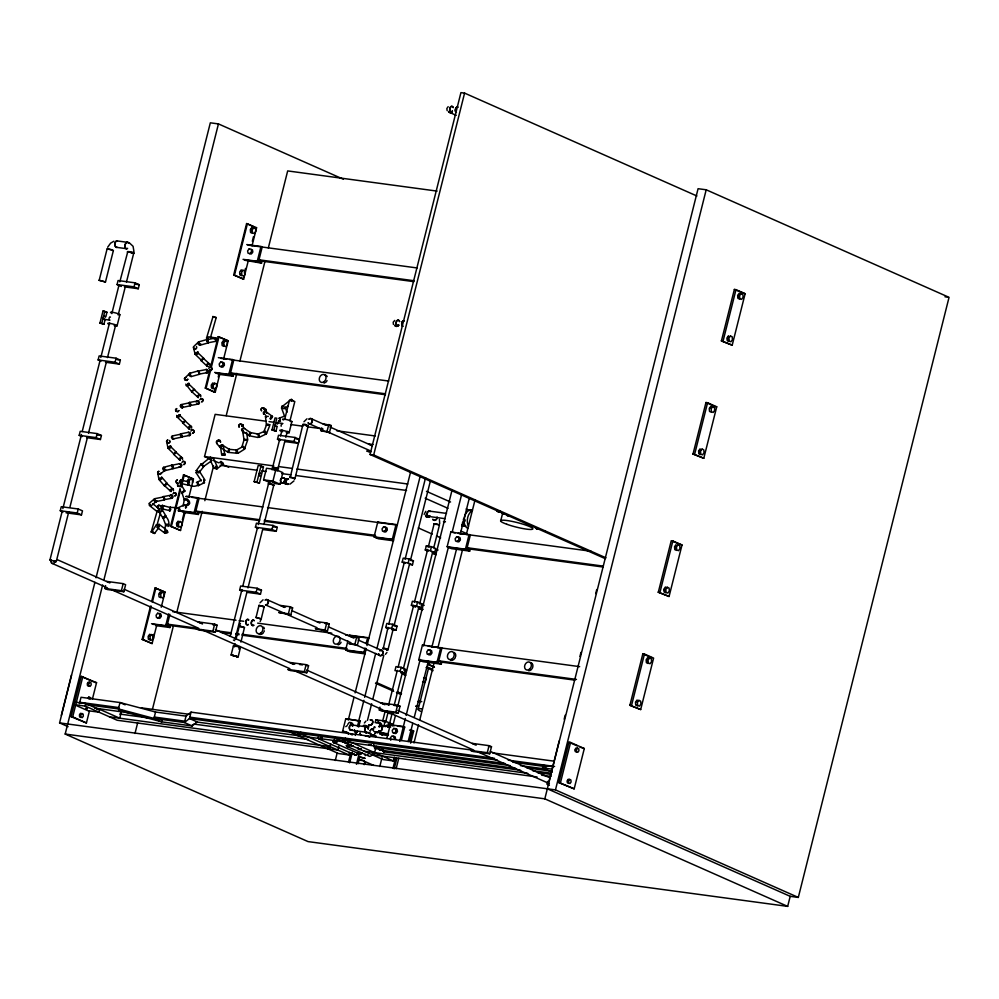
<?xml version="1.0" encoding="UTF-8"?>
<svg xmlns="http://www.w3.org/2000/svg" width="999" height="999" viewBox="0 0 999 999"><rect width="100%" height="100%" fill="white"/><g stroke="black" fill="none" stroke-linecap="round" stroke-linejoin="round"><path stroke-width="1.5" d="M133.966 251.636L133.079 246.328L129.271 242.745M189.947 373.226L191.109 376.598L199.325 374.325L198.164 370.941L189.947 373.226L190.534 373.614M198.164 370.941L199.325 374.325M198.726 341.858L199.912 345.242L208.079 342.932L208.104 341.646L206.893 339.548L198.726 341.858L199.35 342.257M199.912 345.242L199.937 343.956M206.893 339.548L208.079 342.932M221.453 447.927L220.005 447.427L220.055 445.841L221.541 444.78L222.977 445.279M206.768 341.308L206.843 339.71L213.499 338.411M207.405 342.832L208.204 341.171L206.843 339.71M214.985 341.433L215.996 341.271L216.184 339.61L214.835 338.149M424.138 514.348L425.836 511.301M249.45 435.801L250.362 432.542L258.766 434.19L258.691 435.664L257.867 437.462L249.45 435.801L250.362 432.542M199.388 374.163L199.488 372.577L198.089 371.104L206.756 369.48L207.317 372.602L198.639 374.225M439.697 523.688L439.435 519.505M88.387 698.338L90.385 698.788M231.106 655.019L238.137 656.905L240.422 647.714L237.4 646.515L233.379 645.978L231.106 655.019L238.137 656.905M233.379 645.978L234.703 646.79M190.659 405.569L190.772 403.983L189.335 402.497L197.977 400.886L198.514 404.008L189.872 405.619L189.211 404.071M180.444 435.464L180.582 433.878L188.374 432.317L189.847 433.828L189.71 435.414L181.106 437M181.918 436.975L182.055 435.389L180.582 433.878M212.45 458.154L210.327 457.342L201.311 464.56L203.309 466.658L211.688 460.739M210.327 457.342L211.451 459.927M293.469 401.348L291.471 399.238L281.893 406.768L283.903 408.866L287.799 406.156M290.921 399.55L291.283 401.336M171.666 466.845L171.828 465.272L179.545 463.711L181.069 465.234L180.906 466.808L164.698 470.691L163.611 467.307L171.965 465.134L172.989 467.195L173.052 468.519L172.34 468.394M164.448 499.775L164.635 498.201L163.074 496.665L171.591 495.092L172.09 498.214L163.574 499.787M271.915 417.957L272.49 416.471L271.803 416.059L269.942 418.631L270.642 419.043L270.954 417.744M280.107 418.169L279.071 421.416M164.648 530.082L165.622 524.812L166.87 524.063L168.644 524.537L169.156 525.749L167.907 526.485M197.065 485.489L198.339 485.626L198.676 484.19L197.727 482.642L196.453 482.505L201.361 480.157M198.339 485.626L204.458 482.679L203.858 479.695M185.789 508.054L186.126 506.63L185.19 505.082L183.903 504.945L177.822 507.929L179.108 508.066L180.057 509.615L179.72 511.038L178.434 510.901M99.201 280.307L107.093 248.901L110.677 249.375L113.374 250.574L105.482 281.98L99.201 280.307L105.482 281.98M105.057 319.78L103.921 324.3L99.962 323.102L102.997 311.039L106.955 312.237L105.819 316.758M103.921 324.3L101.786 323.351L104.82 311.288M63.099 511.988L60.265 510.726L61.264 506.705L78.222 508.991L82.492 510.876L81.481 514.897L66.071 512.824M82.043 436.588L79.196 435.339L80.207 431.318L97.165 433.603L101.423 435.489L100.424 439.51L86.551 437.637M100.974 361.201L98.127 359.94L99.138 355.919L116.096 358.216L120.367 360.102L119.356 364.123L105.482 362.25M121.341 286.451L117.07 284.553L118.082 280.532L135.027 282.829L139.298 284.715L138.287 288.736L124.413 286.863M51.473 560.826L49.95 559.977L62.1 511.613M62.862 508.591L81.456 434.528M82.218 431.506L100.062 360.464M100.824 357.442L109.553 322.677M111.838 313.611L119.043 284.89M119.805 281.868L127.81 251.561L133.679 253.321L126.473 282.03M68.769 511.775L56.231 561.65L49.95 559.977M69.905 507.242L87.363 437.712M88.499 433.179L106.344 362.137M107.492 357.605L115.459 325.861M118.494 313.773L125.337 286.563M117.07 325.836L119.855 314.785M81.481 514.897L77.21 513.011L78.222 508.991M100.424 439.51L96.154 437.624L97.165 433.603M119.356 364.123L115.085 362.237L116.096 358.216M138.287 288.736L134.028 286.85L135.027 282.829M61.326 715.346L71.453 675.037M68.107 726.673L59.59 722.901L94.905 582.33M96.041 577.797L210.327 122.815L218.444 123.913L343.419 179.258M547.34 788.785L790.197 896.328L787.674 906.38L308.042 841.595L65.185 734.053L102.647 584.939M103.784 580.394L218.444 123.913M89.423 711.013L86.426 722.964L71.079 716.67L81.206 676.36L96.553 682.654L92.42 699.075M106.631 581.393L123.177 583.628L125.612 584.715L123.851 591.745L107.293 589.51L104.858 588.436L105.569 585.614M86.426 722.964L72.702 716.882L82.83 676.573M79.408 703.658L81.019 697.277L120.005 702.547L155.557 712.037L186.014 716.146L191.071 712.137L472.39 750.137M338.823 746.241L337.862 750.062L117.17 720.254L85.277 706.106L85.914 703.596L74.738 702.085M123.851 591.745L121.403 590.671L123.177 583.628M85.914 703.596L99.625 709.677L99.001 712.187L87.825 710.676L76.848 705.818M156.681 625.399L152.11 643.568L142.158 639.397L150.524 606.106M151.661 601.56L155.082 587.936L165.047 592.095L161.239 607.23M185.077 512.312L180.519 530.481L170.554 526.323L180.07 488.474M180.831 485.452L183.491 474.85L193.444 479.021L188.886 497.177M219.792 374.101L215.235 392.27L214.423 392.157L205.282 388.112L209.84 369.942M210.602 366.92L218.207 336.638L228.159 340.809L223.601 358.966M248.202 261.026L243.644 279.183L233.679 275.025L246.603 223.564L256.568 227.722L252.01 245.891M152.11 643.568L142.969 639.51L151.336 606.206M152.472 601.673L155.894 588.049M180.519 530.481L171.378 526.436L180.494 490.097M181.256 487.075L184.303 474.962M215.235 392.27L206.094 388.224L210.652 370.055M211.413 367.033L219.018 336.75M243.644 279.183L234.49 275.137L247.415 223.676M152.447 638.91L153.584 634.365M182.367 519.78L184.266 512.212M214.423 392.157L215.559 387.612M218.232 377.023L218.981 374.001M242.832 279.071L245.105 273.838L244.855 270.941L243.094 270.155L241.583 272.277L241.833 275.187L243.594 275.961M244.343 273.027L245.492 268.481M252.335 241.234L253.471 236.688M134.99 733.491L137.637 722.926M210.215 459.078L204.545 456.555L215.147 414.348L265.959 421.203M167.457 624.175L170.504 625.524L170.005 627.534L165.734 625.636L168.694 613.823M195.854 511.088L198.913 512.437L198.401 514.448L194.131 512.562L197.852 497.777L186.476 496.241M230.569 372.877L233.629 374.225L233.117 376.236L228.846 374.35L232.567 359.565L218.344 357.654M258.978 259.79L262.025 261.139L261.526 263.149L257.255 261.263L260.964 246.491L246.753 244.568M169.917 614.36L166.945 626.186L152.735 624.263M152.472 709.19L173.339 626.098M176.761 612.499L202.185 511.276M204.845 500.699L213.574 465.946M226.199 415.684L236.825 373.376M239.86 361.288L264.91 261.576M268.319 247.977L287.675 170.916L437.125 191.109M155.557 712.037L153.958 718.418L161.701 721.852L192.158 725.961L197.215 721.952L189.473 718.531L184.415 722.539L153.958 718.418L118.406 708.928L85.415 704.47M162.038 720.491L161.701 721.852L126.149 712.349L118.406 708.928L120.005 702.547L125.162 704.832M186.014 716.146L184.415 722.539L192.158 725.961L192.495 724.612M191.071 712.137L189.473 718.531L497.327 760.114M214.648 624.138L217.083 625.212L215.322 632.255L212.874 631.168L214.648 624.138L198.089 621.902L200.537 622.976M254.146 481.593L258.192 465.509L261.026 465.896L263.461 466.97L259.428 483.054L254.146 481.593L259.428 483.054M256.993 481.98L261.026 465.896M275.961 431.206L271.99 430.007L275.025 417.944L276.848 418.194L273.826 430.257L275.961 431.206L277.098 426.673M269.206 482.317L263.599 479.832L266.496 468.269L275.836 469.53L282.854 472.639L279.945 484.19L274.613 483.479M277.847 423.663L278.609 420.641M242.482 591.296L239.648 590.034L240.647 586.013L257.205 588.249L261.476 590.147L260.464 594.155L246.915 592.332M258.266 528.471L255.419 527.21L256.431 523.189L272.977 525.424L277.247 527.322L276.236 531.343L262.7 529.507M280.357 440.522L277.51 439.26L278.521 435.239L295.08 437.475L299.338 439.36L298.326 443.381L284.79 441.558M230.182 636.351L241.945 589.535M242.707 586.513L257.505 527.609M258.254 524.6L268.506 483.816L269.543 483.816L273.776 485.227L263.923 524.5M279.782 438.898L272.665 467.232L276.661 467.932M280.532 435.926L282.03 429.957M284.653 419.518L289.523 400.137L292.532 400.549L294.805 401.548L289.935 420.929M279.945 484.19L272.939 481.093L275.836 469.53M235.09 639.273L246.853 592.457M247.989 587.924L262.774 529.02M276.91 468.643L277.947 468.643L285.065 440.309M285.814 437.337L287.312 431.368M234.178 646.503L234.915 643.593M236.014 639.223L239.31 626.098L244.53 627.347L240.921 642.095M289.111 432.742L291.883 421.69M239.098 649.375L239.822 646.465M260.464 594.155L256.194 592.27L257.205 588.249M276.236 531.343L271.978 529.445L272.977 525.424M298.326 443.381L294.068 441.496L295.08 437.475M290.172 477.622L302.947 424.338L304.995 424.275L308.229 425.749L294.942 478.608L293.906 478.608C297.065 479.233 288.549 476.161 290.259 477.36M256.019 617.607L259.003 605.382L264.223 606.618L261.251 618.856L260.202 618.856L261.189 619.03L256.106 617.37M322.789 423.676L331.218 425.562L329.445 432.604L321.016 430.706L321.728 427.897M329.445 432.604L327.01 431.518L328.783 424.488M290.16 606.755L292.607 607.842L290.834 614.872L288.399 613.798L290.16 606.755L280.519 605.456M306.119 664.647L308.554 665.721L306.78 672.764L304.345 671.678L306.119 664.647L289.56 662.412M290.534 730.769L290.185 732.13L338.511 753.533L348.838 754.919L349.475 752.372M297.939 735.564L298.276 734.203M326.748 622.964L329.183 624.038L327.422 631.081L324.987 629.994L326.748 622.964L317.108 621.653M605.194 558.628L370.03 454.483L460.926 92.62L464.585 93.107L696.902 195.991M300.849 732.167L300.512 733.528L348.838 754.919M606.006 557.854L373.688 454.97L464.585 93.107M365.135 653.895L349.912 651.835L345.642 649.937L347.864 641.071M393.544 540.809L378.309 538.748L374.051 536.863L377.759 522.09L396.029 524.55L397.252 525.087L267.52 507.567M379.383 655.319L354.87 644.355L356.631 637.312L350.649 636.513M330.781 743.955L330.107 746.64L109.428 716.82M335.04 736.787L334.702 738.149L383.029 759.54L393.344 760.938L394.305 757.105M335.277 760.514L337.15 753.046M342.395 732.167L345.766 718.731L360.189 721.053L358.691 727.022M346.865 650.486L365.135 652.946L363.923 652.409L365.035 647.976M366.146 643.543L367.632 637.637L349.35 635.164L350.574 635.701M375.262 537.4L393.544 539.872L392.32 539.323L396.029 524.55M342.445 741.57L342.782 740.209M348.264 720.117L353.971 697.427M355.107 692.881L366.246 648.513M366.995 645.566L410.601 471.978M345.354 738.174L345.017 739.535L393.344 760.938M358.579 721.515L363.898 700.324M364.66 697.302L375.686 653.421M376.823 648.888L420.154 476.386M348.476 762.299L350.724 753.346M355.219 735.439L355.969 732.454M357.467 726.485L358.966 720.516M349.687 762.836L352.31 752.384M388.623 628.758L385.776 627.497L386.788 623.476L392.769 624.275L397.04 626.173L396.029 630.194L391.546 629.582M405.032 563.411L402.185 562.15L403.196 558.141L409.19 558.941L413.449 560.839L412.45 564.86L409.453 564.447M386.938 649.85C390.272 649.974 381.556 646.74 383.204 648.851L388.012 627.285M388.761 624.263L404.32 562.325M405.082 559.303L425.574 477.722M356.443 764.285L359.103 753.683M367.47 720.404L371.64 703.758M372.789 699.213L383.803 655.344M396.029 630.194L391.758 628.296L392.769 624.275M412.45 564.86L408.179 562.961L409.19 558.941M358.054 763.81L359.952 756.255M387.974 649.837L393.281 628.696M394.043 625.674L409.602 563.736M410.739 559.203L430.469 480.644M368.394 728.046L369.155 725.024M373.326 729.907L374.051 727.022M375.137 722.689L375.861 719.792L385.202 721.053L392.22 724.163L388.211 723.626M383.479 703.995L381.031 702.921L397.59 705.157L400.025 706.231L398.251 713.274L381.705 711.038L379.27 709.952L379.97 707.142M415.646 607.18L411.376 605.282L412.387 601.261L417.57 601.96L421.84 603.858L420.829 607.879L418.244 607.529M428.109 551.261L425.274 549.999L426.273 545.978L431.456 546.678L435.726 548.576L434.715 552.597L432.13 552.247M374.625 752.647L376.223 746.265M382.917 720.067L385.189 711.026L387.912 711.588M388.599 705.094L397.327 670.329M398.089 667.307L413.648 605.332M414.41 602.31L427.697 549.413M428.459 546.378L434.153 523.713L437.175 524.113L439.473 524.937L433.741 547.789M383.753 726.835L385.202 721.053M385.552 722.377L388.199 711.825M400.149 671.328L401.161 667.307L395.979 666.608L394.967 670.629L400.149 671.328L404.42 673.214L405.432 669.193L401.161 667.307M420.829 607.879L416.558 605.981L417.57 601.96M434.715 552.597L430.444 550.699L431.456 546.678M389.697 723.139L391.97 714.06M394.255 704.994L402.609 671.74M403.371 668.718L418.931 606.743M419.692 603.721L432.604 552.322M379.782 766.52L382.03 757.567M386.9 738.174L390.284 724.75L403.471 726.523L404.695 727.072L401.323 740.496M398.251 713.274L395.816 712.187L397.59 705.157M392.782 726.123L395.442 715.534M397.714 706.455L452.06 490.084M438.748 660.814L441.795 662.162L441.283 664.173L423.014 661.713L418.743 659.815L422.452 645.042L441.945 648.051L438.236 662.824L419.967 660.351M467.145 547.727L470.192 549.088L469.692 551.098L451.411 548.626L447.152 546.74L450.861 531.955L470.354 534.964L466.645 549.737L448.364 547.277M392.982 768.306L395.604 757.866M399.725 741.445L405.369 718.443M406.131 715.421L420.192 659.44M423.613 645.816L448.314 547.464M452.122 532.33L461.625 494.505M394.205 768.843L396.828 758.403M396.128 768.755L398.776 758.204M408.179 741.545L412.737 723.388M414.26 717.332L428.321 661.35M431.868 647.202L456.493 549.2M460.239 534.253L469.368 497.939M434.29 666.882L428.796 664.447L429.495 661.663M409.777 741.083L412.437 730.494L409.503 730.107M418.244 709.103L428.471 668.393M410.626 743.144L413.661 731.043L412.437 730.494M413.986 742.956L418.544 724.824M419.68 720.291L434.103 662.874M437.899 647.764L462.562 549.562M466.358 534.453L475.087 499.712M441.283 664.173L437.025 662.287L440.734 647.514M469.692 551.098L465.422 549.2L469.13 534.428M500.799 520.566L502.684 513.036M489.06 745.654L491.496 746.74L489.722 753.77L487.287 752.697L489.06 745.654L472.502 743.418L474.95 744.505M552.172 772.127L542.569 767.881L543.206 765.371L552.971 766.683M547.677 781.405L546.965 784.215L549.4 785.301M564.16 719.218L565.172 715.197M579.944 656.405L580.956 652.384M595.716 593.581L596.728 589.56M549.088 781.23L559.203 740.921M787.674 906.38L544.817 798.838L698.076 188.699L706.193 189.785L949.05 297.34L798.313 897.427L790.197 896.328M798.313 897.427L555.469 789.884L706.193 189.785M558.828 782.542L568.955 742.245L570.579 742.457L584.303 748.538L574.175 788.848L558.828 782.542L574.175 788.848M560.451 782.766L570.579 742.457M629.907 705.282L642.832 653.821L644.455 654.045L653.608 658.091L640.684 709.552L629.907 705.282L640.684 709.552M658.316 592.207L671.241 540.734L672.864 540.958L682.005 545.004L669.08 596.478L658.316 592.207L669.08 596.478M693.031 453.996L705.956 402.522L707.579 402.747L716.733 406.793L703.796 458.266L693.031 453.996L703.796 458.266M721.428 340.909L734.365 289.448L735.988 289.66L745.129 293.718L732.205 345.179L721.428 340.909L732.205 345.179M631.53 705.506L644.455 654.045M659.939 592.419L672.864 540.958M694.655 454.208L707.579 402.747M723.051 341.134L735.988 289.66M151.199 532.017L154.72 533.016L151.199 532.017L157.355 510.464L160.564 511.238M207.717 338.673L206.531 338.112L213.037 316.521L216.209 317.557L210.464 337.674M157.18 524.4L160.464 512.899M241.758 447.365L244.181 439.435L246.491 439.398L247.64 440.159L244.63 448.489M263.649 432.23L266.883 424.051L268.469 424.313L269.643 425.824L266.596 433.379L265.022 433.116M266.596 433.379L265.422 431.868L263.848 431.605M209.952 459.465L213.187 457.817L217.295 466.77L214.061 468.406L216.109 467.944M160.789 509.24L161.988 509.34L166.009 516.158L164.086 518.169L162.887 518.069L158.866 511.263L159.228 510.202M161.626 510.402L161.988 509.34M162.887 518.069L163.249 517.02M177.997 484.84L177.622 485.889L178.809 485.989M180.369 485.027L180.744 483.978L184.778 490.821L182.829 492.832L181.643 492.732L182.018 491.683M159.028 471.428L157.655 472.452L158.916 479.333L161.726 477.185L167.17 483.454L166.633 484.565L164.311 485.689L158.866 479.42L159.403 478.309M164.311 485.689L164.847 484.577M169.917 445.916L176.299 452.172L174.326 454.408L167.944 448.151L168.494 447.04M107.642 247.252L110.614 243.157L113.874 241.234M239.76 624.725L240.434 623.426M260.115 621.528L260.789 620.229M179.008 414.635L185.427 420.879L183.441 423.114L177.023 416.87L177.597 415.771M179.845 414.61L177.023 416.87M182.605 423.139L183.192 422.04M206.905 365.984L200.949 360.439L203.047 358.067L209.603 363.998L207.655 364.598L206.905 365.984L207.517 366.371M185.814 384.128L191.758 391.87L192.357 390.771M188.112 383.366L194.568 389.598L191.758 391.87M198.401 397.689L191.82 391.72L192.582 390.347L193.931 389.348L200.512 395.317L198.589 395.916M197.977 352.035L195.192 354.32L201.673 360.539L203.696 358.304L197.203 352.085M200.911 360.589L201.536 359.503M188.749 428.608L182.692 423.002L184.803 420.641L191.396 426.635L189.535 427.235L189.286 428.996M179.67 459.927L173.564 454.283L175.687 451.923L182.293 457.942L180.469 458.553L180.17 460.302M170.579 491.233L164.435 485.564L166.571 483.216L173.177 489.26L171.416 489.872L171.054 491.608M207.78 337.025L207.093 339.498M214.248 339.185L215.946 337.924L216.683 340.172L215.996 341.271L208.117 342.769M170.916 507.704L162.537 505.469L161.688 506.768L162.4 508.916L169.992 510.726L170.841 509.428M162.4 508.916L163.249 507.617M170.142 507.28L169.218 510.289L169.992 510.726M189.548 482.255L181.181 480.019L180.332 481.318L181.056 483.466L188.624 485.277L189.473 483.978M188.749 481.83L187.837 484.852L188.624 485.277M303.958 421.753L306.98 418.793M260.015 602.797L263.037 599.825M386.95 652.422L385.439 654.333M364.398 722.989L365.921 721.091M156.131 501.985L154.608 501.473L153.846 499.862L154.595 498.751L148.926 503.608L149.7 505.232L151.224 505.744L156.88 500.874M196.179 402.147L197.115 400.799L198.789 401.123L199.525 402.797L198.589 404.145L196.915 403.821M202.11 401.885L203.047 400.537L202.31 398.876L200.637 398.551M158.604 471.191L157.83 472.302L158.591 473.913L160.14 474.425L165.684 469.518M160.14 474.425L160.914 473.314M187.2 480.894L188.711 478.771M189.111 481.156L190.622 479.033L192.382 479.82L192.632 482.717M728.521 335.726L727.01 337.849L727.26 340.759L729.02 341.533M700.112 448.813L698.601 450.936L698.85 453.833L700.611 454.62M676.048 544.605L674.537 546.728L674.787 549.625L676.548 550.412M193.144 433.254L194.106 431.918L193.381 430.244L191.683 429.907M166.071 529.545L159.003 524.313L156.843 527.222L165.097 533.329L166.021 532.092M165.097 533.329L167.258 530.419M167.52 439.872L166.733 440.984L167.495 442.594L169.056 443.106L169.842 441.995M172.178 436.026L171.378 437.125L172.14 438.736L173.701 439.248M293.993 480.881L290.047 484.115M156.943 511.451L149.363 505.457L150.2 504.32M180.057 466.833L181.918 465.596L181.194 463.923L179.495 463.586M184.178 464.61L185.152 463.274L184.428 461.613L182.73 461.263M158.604 527.909L154.47 533.541L151.673 532.017L156.431 524.75L159.216 526.261M201.111 464.036L204.121 466.083L198.801 472.964L196.141 470.791L201.111 464.036L202.26 464.21M176.448 408.566L175.637 409.665L176.398 411.276L177.972 411.788L178.796 410.689M183.304 406.78L182.492 407.879L180.919 407.367L180.157 405.769L180.969 404.67L182.542 405.182M158.079 525.549L159.003 524.313M169.693 496.303L170.692 494.98L172.402 495.329L173.114 497.002L172.115 498.326L170.404 497.977M175.2 495.966L176.199 494.642L175.487 492.969L173.776 492.632M187.737 379.37L186.9 380.457L185.315 379.957L184.553 378.346L189.76 373.314L188.936 374.4L189.685 376.011L191.284 376.511M186.938 504.757L188.486 502.734L188.024 500.449M347.714 724.412L349.263 722.389L351.273 722.664L351.735 724.949L367.145 726.91M200.924 344.056L200.075 345.154L198.464 344.643L197.715 343.044L198.564 341.958L194.33 345.941L193.469 347.04L194.231 348.639L195.829 349.151M158.279 512.1L159.365 510.776M284.653 416.421L281.506 407.929L282.118 407.205M220.442 446.316L221.741 455.107L224.713 454.745L223.426 445.966L222.19 445.841M222.153 444.842L220.454 447.515L227.972 452.247L229.67 449.575L222.54 445.192M229.283 449.225L227.972 452.247M217.045 441.358L218.306 440.035L220.08 440.459L220.604 442.22M177.36 479.77L176.124 481.043L176.523 482.817L178.147 483.329M251.074 433.054L243.818 428.084L242.645 429.208L242.557 431.081L249.275 435.676L250.437 434.553M250.537 432.679L249.363 433.791L249.275 435.676M177.322 479.932L176.011 481.181L176.436 482.792L178.172 483.166M448.151 106.681L446.84 108.554L447.152 110.602M215.796 468.893L216.883 468.956L222.864 464.235L221.541 461.575L220.454 461.513M208.716 368.344L210.165 367.245L211.788 367.757L211.95 369.368L210.502 370.467M201.274 480.869L196.129 472.714L197.165 471.94M204.008 480.994L205.045 480.207L199.163 470.891M199.775 399.712L201.236 398.613L202.834 399.113L202.984 400.724L201.523 401.823M190.834 431.068L192.295 429.982L193.881 430.482L194.006 432.092L192.545 433.179M161.089 473.164L159.715 474.188L157.992 473.826L157.655 472.452M345.779 726.648L347.252 725.599M181.88 462.425L183.354 461.338L184.927 461.85L185.027 463.449L183.554 464.535M167.944 448.151L170.779 445.891L171.079 447.365L169.68 448.401L167.969 448.052L166.583 441.146L167.969 440.109M176.91 408.803L175.512 409.827L175.824 411.201L177.522 411.538L178.921 410.514M172.939 493.793L174.413 492.707L175.961 493.219L176.049 494.805L174.575 495.891M185.864 377.497L184.453 378.521L184.74 379.882L186.426 380.219L187.837 379.195M271.466 416.121L270.704 419.168M243.344 431.268L242.707 431.693L244.131 440.134M238.124 453.184L244.58 449.15L243.394 446.341L235.914 450.337L236.938 450.374L238.124 453.184L236.001 451.723M185.377 507.717L186.613 506.955L186.076 505.744L184.315 505.282L183.079 506.031L184.353 499.475L185.589 498.713L187.35 499.175L187.887 500.399M198.139 471.678L196.129 472.714M281.968 405.969L283.316 405.969M201.373 463.761L202.735 463.773M188.586 482.067C185.826 487.137 200.562 487.999 197.303 482.579M170.292 507.342L169.842 510.664L170.292 507.342L178.996 507.817L178.546 511.151L178.434 509.652M465.784 525.811L463.898 525.611A2.198 1.361 -82.3 0 1 463.299 525.249M417.657 706.131L416.333 706.393M165.622 524.812L166.146 526.023L162.849 517.507C166.845 512.475 171.516 526.548 167.183 524.962M164.648 517.432L166.034 516.72M259.303 437.3L266.209 433.966L265.185 431.031L257.33 434.353L259.265 435.839L259.303 437.3L258.354 437.287M370.816 734.952L373.888 734.989M196.141 470.791L197.303 470.954M151.461 531.493L153.546 532.292M394.767 320.417L393.194 322.19L393.431 324.463M278.721 418.281L284.565 416.196M269.031 424.675L270.08 424.712L266.446 425.162L265.472 416.546L266.233 416.283M266.446 425.162L267.22 424.887M368.244 727.284C369.418 726.198 362.537 724.263 363.886 725.998L363.386 725.586L368.319 727.047M228.546 449.238L237.4 450.124L237.1 453.259L228.247 452.372L228.159 450.874M228.247 452.372L229.008 449.1M240.409 647.851L239.023 647.851M189.423 402.347L190.559 405.719L181.743 407.58L181.156 404.583L189.985 402.722M181.768 435.801L181.806 437.112L172.977 438.948L172.377 435.951L181.219 434.115M164.211 498.588L164.286 499.912L155.444 501.685L154.833 498.676L163.686 496.903M182.979 491.458L184.815 491.383M245.279 440.222L247.69 439.448L246.516 432.405M113.374 250.574L107.255 248.813M133.679 253.321L133.279 253.384A3.272 0.649 9.6 0 0 131.019 251.898A3.272 0.649 9.6 0 0 127.397 252.123M308.229 425.749L307.18 425.761M289.673 477.197L294.942 478.608M255.969 617.444L261.251 618.856M382.692 648.426L387.887 649.775L386.85 650.099M348.002 733.766L349.038 733.753L348.139 733.691M370.841 734.764L376.123 736.176L373.863 735.177M268.331 416.371L265.472 416.546M216.209 317.557L214.947 317.445M206.531 338.112L207.792 338.236M504.47 514.035L502.297 513.149A2.747 2.123 -66.1 0 0 504.77 513.911M297.714 735.276L300.212 735.838L298.476 735.614M327.322 748.388L329.82 748.95L328.072 748.726M215.397 341.271L216.109 341.208M206.568 372.664L207.317 372.602M202.922 358.354L203.696 358.304M197.727 404.058L198.514 404.008M193.769 389.635L194.568 389.598M223.901 455.182L225.2 455.132L223.077 454.095L221.766 454.145L222.178 454.695M222.078 463.424L223.376 463.361L221.241 462.325L219.942 462.387L220.354 462.924M188.898 435.439L189.71 435.414M184.603 420.904L185.427 420.879M171.828 465.272L173.351 466.795L173.189 468.369L171.965 465.134M175.437 452.185L176.299 452.172M171.216 498.226L172.09 498.214M279.57 421.316L280.444 421.303L279.608 418.269M439.135 524.937L434.128 523.901L435.439 524.425M166.271 483.454L167.17 483.454M271.641 469.518L275.137 470.079M265.259 433.953L266.209 433.966M243.569 449.113L244.58 449.15M444.592 521.441L443.469 521.69L445.454 521.853M263.162 607.042L264.186 606.718L259.003 605.382M281.506 407.929L282.592 407.992M221.778 464.173L222.864 464.235M244.206 627.672L239.36 625.923L239.897 626.261M183.579 490.721L184.778 490.821M55.819 561.725L53.884 561.463M363.848 758.366L364.885 758.366L359.603 756.955L364.922 758.179L363.898 758.104M158.866 511.263L160.065 511.363M164.81 516.058L166.009 516.158M224.001 454.058L225.225 454.17M277.285 468.818L278.584 468.681L272.24 467.37M273.127 485.402C277.672 485.327 264.735 482.18 269.106 484.403M203.184 482.554L204.458 482.679M944.992 296.79L947.701 297.153M255.756 227.61L256.568 227.722M745.129 293.718L734.365 289.448M247.977 245.105L417.132 267.957M249.288 253.734L251.298 254.008L252.847 251.985L252.385 249.7M257.929 259.653L413.923 280.719M127.835 242.37L117.682 240.996A3.272 2.035 -82.3 0 0 114.873 243.918A3.272 2.035 -82.3 0 0 116.895 247.365M259.191 260.764L413.886 281.656M243.044 259.34L257.255 261.263M244.256 259.89L258.479 261.8L262.188 247.028L260.964 246.491M261.526 263.149L245.279 260.339M116.096 247.277L126.249 248.651M233.679 275.025L234.49 275.137M134.678 284.091L139.298 284.715M117.07 284.553L134.028 286.85M106.955 312.237L102.997 311.039M104.246 319.355L109.927 320.13M99.962 323.102L101.786 323.351M228.159 340.809L218.207 336.638M715.097 406.581L716.733 406.793M220.991 358.379L226.673 359.153M229.52 359.54L388.723 381.044M221.965 362.512L223.976 362.787L224.438 365.072L222.889 367.095L220.879 366.82M229.533 372.739L385.514 393.806M231.031 373.876L385.477 394.742M214.635 372.427L228.846 374.35M117.283 359.69L120.367 360.102M233.117 376.236L218.906 374.313L215.859 372.964L230.07 374.887L233.778 360.115L232.567 359.565M98.127 359.94L115.085 362.237M205.282 388.112L206.094 388.224M325.224 424.75L331.218 425.562M269.031 421.615L273.651 422.24M276.735 422.664L282.892 423.489M290.597 424.538L302.909 426.198M307.53 426.823L322.927 428.896M336.775 430.769L375.274 435.976M321.016 430.706L327.01 431.518M271.99 430.007L273.826 430.257M373.014 444.53L368.519 443.931L370.966 445.005M296.328 438.961L299.338 439.36M371.253 451.573L366.758 450.961L369.193 452.048M277.51 439.26L294.068 441.496M370.03 454.483L373.688 454.97M96.803 434.865L101.423 435.489M79.196 435.339L96.154 437.624M204.545 456.555L273.826 465.921M278.446 466.545L292.307 468.419M296.928 469.043L407.779 484.016M260.627 466.595L263.461 466.97M220.117 465.272L257.093 470.254M261.713 470.879L266.333 471.503M281.743 473.588L290.984 474.837M295.604 475.462L406.531 490.447M263.599 479.832L272.939 481.093M193.444 479.021L183.491 474.85M682.005 545.004L672.552 541.321M429.632 511.138L446.503 513.411M428.309 516.408L445.179 518.693M185.664 496.515L189.111 496.978M191.845 497.352L262.887 506.943M455.169 532.917L450.861 531.955M458.166 533.316L591.083 551.273M187.25 500.724L189.261 500.998L189.723 503.284L188.174 505.307L186.164 505.032M384.827 527.41L386.838 527.684L387.3 529.97L385.751 531.992L383.741 531.718M457.929 537.287L459.94 537.562L460.402 539.847L458.853 541.87L456.843 541.595M194.817 510.951L259.678 519.705M264.31 520.329L375.512 535.352M467.407 547.764L603.321 566.121M197.864 512.3L259.64 520.641M264.273 521.266L375.474 536.288M467.145 548.676L603.271 567.057M194.131 512.562L179.92 510.639L184.191 512.524L198.401 514.448M374.051 536.863L392.32 539.323M447.152 546.74L465.422 549.2M181.144 511.176L195.354 513.099L199.063 498.326L197.852 497.777M272.739 526.71L277.247 527.322M435.502 549.662L438.086 550.012M425.274 549.999L430.444 550.699M255.419 527.21L271.978 529.445M435.789 553.858L433.191 553.508L436.039 554.77M60.265 510.726L77.21 513.011M170.554 526.323L171.378 526.436M410.464 560.427L413.449 560.839M402.185 562.15L408.179 562.961M419.255 603.508L421.84 603.858M421.615 604.957L424.2 605.307M411.376 605.282L416.558 605.981M423.189 609.328L419.305 608.803L422.152 610.052M258.466 589.735L261.476 590.147M239.648 590.034L256.194 592.27M282.954 606.53L285.714 606.905M289.847 607.467L292.607 607.842M165.047 592.095L155.082 587.936M394.043 625.761L397.04 626.173M104.858 588.436L121.403 590.671M288.399 613.798L278.746 612.487L290.834 614.872M385.776 627.497L391.758 628.296M325.05 623.476L329.183 624.038M324.987 629.994L315.334 628.696L327.422 631.081M172.702 611.675L236.026 620.229M239.111 620.654L243.744 621.278M257.642 623.151L331.78 633.166M345.679 635.052L365.796 637.762M428.246 646.203L579.67 666.645M158.841 613.811L160.851 614.073L161.326 616.371L159.778 618.381L157.767 618.119M429.52 650.361L431.531 650.636L432.005 652.934L430.457 654.944L428.446 654.682M212.575 624.612L217.083 625.212M354.87 644.355L348.876 643.543L357.305 645.429L359.078 638.398L356.631 637.312M355.344 644.805L357.355 645.079M166.408 624.025L197.303 628.196M215.834 630.706L231.281 632.792M235.914 633.416L238.998 633.828M242.083 634.253L347.103 648.438M437.462 660.639L576.46 679.42M212.874 631.168L196.328 628.933L198.764 630.019L215.322 632.255M167.657 625.137L198.801 629.345M220.429 632.267L231.231 633.728M235.864 634.353L238.961 634.765M242.045 635.189L345.529 649.163M440.509 661.987L574.875 680.144M151.511 623.726L165.734 625.636M345.642 649.937L363.923 652.409M418.743 659.815L437.025 662.287M155.782 625.611L170.005 627.534M428.796 664.447L427.584 664.285L434.44 667.332M403.908 670.117L406.493 670.466M400.537 672.689L404.42 673.214M405.482 674.487L402.897 674.138L405.744 675.399M142.158 639.397L142.969 639.51M423.576 678.021L426.161 678.371L425.149 682.392L422.565 682.042M292.008 663.486L295.017 663.898M299.525 664.51L302.535 664.909M305.544 665.322L308.554 665.721M304.345 671.678L287.799 669.442L290.234 670.529L306.78 672.764M418.743 701.236L421.79 701.648M386.488 704.407L389.498 704.807M394.006 705.419L400.025 706.231M379.27 709.952L395.816 712.187M393.131 714.06L389.885 713.623L382.917 710.526M94.93 682.429L96.553 682.654M584.303 748.538L579.932 747.102M360.189 721.053L345.766 718.731M394.43 725.686L390.284 724.75M397.365 726.073L404.695 727.072M380.219 725.436L390.834 726.872M410.726 730.644L413.661 731.043M395.005 728.945L397.015 729.22L397.477 731.518L395.929 733.528L393.918 733.266M488.486 746.328L491.496 746.74M378.446 732.467L387.55 733.703M380.881 733.553L388.474 734.577M350.387 730.107L365.821 732.192A2.747 1.711 -82.3 0 1 365.047 728.346A2.747 1.711 -82.3 0 1 367.707 727.384M381.306 734.64L387.987 735.539M393.107 736.488L395.117 736.763L395.592 739.048M492.482 752.859L554.308 761.201M487.287 752.697L470.741 750.461L473.176 751.535L489.722 753.77M141.421 707.854L189.148 714.297M79.758 702.297L118.744 707.567M189.81 717.17L494.592 758.341M508.216 760.177L554.595 766.445M512.712 762.187L546.565 766.757M74.113 704.607L85.277 706.106M542.569 767.881L552.347 769.205M94.655 708.104L132.63 713.361M195.904 721.902L505.069 763.536M520.454 765.621L546.615 769.155M96.841 709.302L99.625 709.677M154.296 717.057L184.753 721.178M374.912 747.352L510.139 765.621M527.047 767.906L551.635 771.228M119.693 714.06L150.649 718.231M193.769 724.063L308.429 739.547M374.575 748.488L379.208 749.113M379.832 750.037L515.671 768.393M532.654 770.679L551.173 773.189M383.803 751.797L520.629 770.279M537.549 772.564L551.386 774.437M364.31 751.248L527.759 773.326M541.683 775.212L550.961 776.46M372.053 754.682L537.05 776.972M71.079 716.67L72.702 716.882M59.59 722.901L555.469 789.884M65.185 734.053L544.817 798.838M208.779 336.85L215.946 337.924M368.706 732.692L365.659 732.467L366.171 732.891M367.857 736.088L365.147 735.801L370.067 736.862M273.002 482.767C279.845 483.291 263.786 479.37 270.479 482.142M383.129 721.578L384.253 721.815M241.471 424.687L243.019 424.937L243.144 426.311M244.618 432.717L243.069 432.455L242.944 431.093M218.606 440.322L220.205 440.609L220.417 442.058M131.331 253.122L132.442 253.321M209.59 367.182L211.251 367.507L211.988 369.168L211.076 370.529L209.415 370.204M205.919 369.405L207.58 369.717L208.329 371.391L207.405 372.739L205.744 372.427M193.406 347.215L193.669 348.576L195.342 348.901L196.753 347.877L196.491 346.516M193.669 348.576L195.167 354.208L196.84 354.533L198.264 353.509L197.989 352.147M306.169 425.824L308.167 425.936L302.997 424.513M188.312 432.192L189.997 432.53L190.722 434.203L189.773 435.539L188.087 435.202M373.988 731.505L374.912 731.693M179.246 466.595L180.944 466.933M158.916 479.333L160.639 479.682L162.013 478.658L161.676 477.285M361.263 760.351L358.928 759.727L364.273 760.763M242.332 446.965L245.205 448.089M159.465 508.578L157.73 508.204L157.305 506.593L158.616 505.344L160.352 505.706L158.654 505.182L157.417 506.456L157.805 508.229L159.428 508.741M263.873 408.678L265.634 409.066L266.146 410.801M219.355 440.884L217.582 440.459L216.333 441.783L216.858 443.544M435.464 524.325L434.153 523.713M165.659 530.656L167.42 531.131L167.932 532.342L166.683 533.079L164.922 532.617L164.41 531.406M364.66 726.285L365.646 726.585M375.874 732.167L377.634 732.754L375.936 731.992M368.681 732.879L370.941 733.878L369.905 733.878C373.501 733.378 364.385 731.418 366.121 733.141M367.819 736.275L369.58 736.862M351.011 734.165L352.772 734.752M361.226 760.539L358.953 759.54L364.235 760.951M265.16 414.485L263.536 413.973L263.336 412.325L264.772 411.188L266.396 411.688L266.583 413.336M208.416 366.596L206.805 366.096L206.643 364.485L208.092 363.374L209.703 363.886L209.877 365.497M182.355 480.469L180.732 479.97L179.495 481.243L179.895 483.017L181.518 483.516M163.699 505.919L162.075 505.407L160.851 506.68L161.239 508.454L162.849 508.966M190.197 429.22L188.611 428.708L188.486 427.11L189.947 426.024L191.533 426.523L191.658 428.134M244.655 428.484L243.107 427.972L241.646 429.071L241.721 430.694L243.269 431.193M164.922 467.894L163.386 467.382L162.612 468.494L163.374 470.104L164.922 470.616M275.974 470.317L277.734 471.029M219.593 441.146L218.157 440.634L216.671 441.708L216.621 443.281L220.005 447.427M350.961 734.352L351.923 734.69M240.584 626.81L239.31 626.098M233.429 640.072L234.653 640.609M213.861 317.133L212.687 316.558M159.078 526.923L156.431 524.75M449.138 112.2L456.256 115.36M740.933 294.093L739.173 293.306L737.662 295.429L737.911 298.339L739.672 299.113M705.956 402.522L713.798 405.994M712.524 407.167L710.764 406.393L709.253 408.516L709.502 411.413L711.263 412.2M246.603 223.564L254.445 227.035M253.584 228.259L251.823 227.485L250.312 229.608L250.562 232.505L252.322 233.291M242.932 270.679L241.171 269.905L239.66 272.028L239.91 274.925L241.671 275.712M225.187 341.346L223.426 340.559L221.915 342.682L222.165 345.592L223.926 346.366M311.538 418.856L325.686 425.124M329.92 426.998L372.34 445.791M308.679 423.514L322.827 429.782M328.484 432.28L369.48 450.437M214.523 383.766L212.762 382.979L211.251 385.102L211.501 388.012L213.262 388.786M667.157 587.799L665.396 587.025L663.885 589.148L664.135 592.045L665.896 592.832M426.461 491.333L450.574 502.022M466.183 508.928L470.442 510.814M425.174 498.226L447.977 508.329M461.038 531.106L466.633 533.578M460.402 533.616L461.313 534.015M418.269 527.909L432.267 534.115M436.476 535.976L440.671 537.837M377.759 522.09L378.983 522.627M426.273 545.978L429.12 547.24M213.062 460.327L218.731 462.837M221.566 464.098L228.659 467.245M642.832 653.821L651.985 657.866M649.412 658.466L647.652 657.679L646.141 659.815L646.39 662.712L648.151 663.486M638.748 700.886L636.987 700.099L635.476 702.222L635.726 705.132L637.487 705.906M179.808 521.977L178.047 521.191L176.536 523.314L176.786 526.223L178.546 526.997M422.452 645.042L423.676 645.579M367.632 637.637L368.843 638.174M426.948 666.808L432.555 669.28M426.098 667.544L433.104 670.654M267.595 599.899L284.578 607.417M291.658 610.551L319.955 623.089M328.446 626.848L353.933 638.136M358.179 640.009L382.23 650.661M266.146 605.182L317.108 627.747M321.353 629.62L351.074 642.782M568.955 742.245L577.185 745.891M577.385 748.501L576.123 747.951L575.049 749.462L575.224 751.535L576.485 752.097M376.336 682.479L393.131 689.922M397.34 691.783L401.536 693.643M375.474 683.216L393.681 691.283M396.478 692.519L400.686 694.38M162.063 592.632L160.302 591.858L158.791 593.98L159.041 596.89L160.802 597.664M543.206 765.371L545.941 766.583M569.53 779.769L568.269 779.208L567.195 780.731L567.37 782.804L568.631 783.353M57.13 559.602L109.865 582.954M124.126 589.273L202.51 623.988M215.347 629.67L293.731 664.385M306.556 670.067L384.952 704.77M397.777 710.451L476.173 745.167M490.422 751.485L550.287 777.996M386.163 710.976L391.745 713.436M51.898 563.286L107.492 587.912M111.763 589.797L198.701 628.296M201.561 629.57L289.922 668.693M294.193 670.591L382.567 709.727M385.414 710.988L473.788 750.124M478.059 752.01L549.325 783.578M375.861 719.792L378.671 721.041M382.305 732.617L387.912 735.102M151.411 635.052L149.65 634.278L148.139 636.4L148.389 639.298L150.15 640.084M346.94 746.378L368.743 756.031A2.747 2.123 -66.1 0 0 372.302 753.995M333.691 742.569L359.091 753.82M318.956 738.985L354.483 754.707M373.763 765.421L363.911 761.063A2.747 2.123 -66.1 0 1 364.198 764.66A2.747 2.06 -57.8 0 0 364.048 761.151M81.206 676.36L93.556 681.83M89.635 682.617L88.374 682.067L87.3 683.578L87.475 685.651L88.736 686.213M118.606 710.626L121.341 711.837L119.743 718.219L97.877 708.541M88.649 698.563L87.9 698.226L89.848 698.638M81.781 713.885L80.519 713.323L79.445 714.847L79.62 716.92L80.882 717.469M181.181 480.019L181.968 480.457M162.537 505.469L163.312 505.894M343.331 731.88C341.658 730.394 350.437 732.916 347.065 732.879L348.039 733.054L342.957 731.393M264.385 414.323L263.686 413.911L264.273 412.425L265.547 411.338L272.49 416.471M181.806 437.112L180.694 433.741M152.622 503.646L158.029 507.929M164.286 499.912L163.224 496.528M215.559 466.283L216.883 468.956M187.725 499.55L184.515 500.324L181.843 492.482M465.347 526.086A2.747 1.711 -82.3 0 1 463.449 524.487A2.747 1.711 -82.3 0 1 464.46 521.078L463.511 522.739L463.898 525.611M210.539 460.739L214.061 468.406M284.915 406.605L287.013 412.262M243.356 426.461L242.832 424.712L239.885 424.038L238.649 425.374L239.173 427.135M241.658 424.45L242.183 426.198M264.548 409.827L264.036 408.091L262.287 407.704L261.051 409.053L261.563 410.789M161.726 509.053L162.163 510.676L160.851 511.925L159.116 511.55L158.691 509.927M180.494 483.691L180.906 485.302L179.608 486.55L177.872 486.176L177.447 484.565M169.68 440.459L170.005 441.833L168.619 442.869L166.908 442.52L166.583 441.146M179.832 414.71L180.132 416.084L178.734 417.107L177.035 416.77L176.736 415.397M394.355 738.511L393.893 736.213L391.883 735.938L390.334 737.961L390.796 740.247M352.51 723.214L352.972 725.499M194.905 352.847L195.167 354.208M223.052 445.254L223.277 446.703M220.08 446.153L220.304 447.614M264.423 409.952L264.223 408.304L262.6 407.792L261.176 408.941L261.363 410.589M200.774 396.815L200.624 395.204L199.026 394.705L197.565 395.804L197.702 397.402M365.135 754.32L365.222 755.656M182.555 459.44L182.442 457.842L180.881 457.33L179.408 458.429L179.508 460.027M155.819 500.736L155.894 502.06M236.551 451.898L236.638 453.396M241.958 426.298L241.87 424.687L240.334 424.175L238.873 425.274L238.948 426.885M173.439 490.759L173.351 489.16L171.803 488.648L170.33 489.735L170.404 491.333M164.635 469.38L164.698 470.691M265.871 409.39L265.909 410.651M265.771 416.096L265.796 417.357M182.28 406.655L182.293 407.967M88.449 685.439A1.311 0.812 -82.3 0 1 87.787 684.79M87.787 683.803A1.311 0.812 -82.3 0 1 88.449 682.879M80.382 716.658A1.311 0.812 -82.3 0 1 80.382 714.273M575.986 751.273A1.311 0.812 -82.3 0 1 575.536 749.687A1.311 0.812 -82.3 0 1 576.623 748.763M567.944 782.404A1.311 0.812 -82.3 0 1 567.944 780.356M352.21 724.612A1.573 1.211 -66.1 0 1 352.172 725.399M351.011 723.726A1.573 1.211 -66.1 0 1 351.636 723.813M396.553 731.792A1.573 1.211 -66.1 0 1 396.066 732.429M395.517 729.745A1.573 1.211 -66.1 0 1 395.854 729.732M109.453 319.917A1.573 0.974 -82.3 0 1 109.453 317.457M109.678 317.207A1.573 0.974 -82.3 0 1 110.439 317.058M104.745 319.143A1.573 0.974 -82.3 0 1 103.459 318.569A1.573 0.974 -82.3 0 1 103.996 316.446A1.573 0.974 -82.3 0 1 105.282 317.02M109.528 324.438A4.845 0.674 14.1 0 1 109.291 323.314A4.845 0.674 14.1 0 1 116.408 325.212A4.845 0.674 14.1 0 1 114.173 325.674M111.451 313.037A4.845 0.674 14.1 0 1 112.388 312.287A4.845 0.674 14.1 0 1 118.956 314.048A4.845 0.674 14.1 0 1 118.019 314.785M117.12 247.365A3.272 1.973 -89.3 0 1 114.985 243.294A3.272 1.973 -89.3 0 1 117.42 240.996M127.048 248.739A3.272 2.035 -82.3 0 1 125.137 244.668A3.272 2.035 -82.3 0 1 128.496 242.932M127.647 248.301A3.272 2.06 -75.2 0 1 125.062 247.452A3.272 2.06 -75.2 0 1 125.911 243.244A3.272 2.06 -75.2 0 1 128.721 242.994M281.181 426.248A1.573 0.974 -82.3 0 1 282.218 423.901M276.785 426.049A1.573 0.974 -82.3 0 1 275.487 425.474A1.573 0.974 -82.3 0 1 276.024 423.339A1.573 0.974 -82.3 0 1 277.322 423.913M282.617 431.68A4.845 0.674 14.1 0 1 280.769 430.157A4.845 0.674 14.1 0 1 288.212 432.005A4.845 0.674 14.1 0 1 286.214 432.579M283.479 419.942A4.845 0.674 14.1 0 1 284.103 419.155A4.845 0.674 14.1 0 1 290.447 420.729A4.845 0.674 14.1 0 1 290.934 421.778M260.152 475.961A1.573 0.974 -82.3 0 1 259.041 474.85A1.573 0.974 -82.3 0 1 259.89 472.939A1.573 0.974 -82.3 0 1 261.001 474.05M280.894 478.821A3.397 2.622 -66.1 0 1 280.132 480.407M55.22 561.101A2.747 2.123 -66.1 0 1 52.16 563.399A2.747 2.123 -66.1 0 1 51.199 559.852M381.156 749.774A2.747 1.711 -82.3 0 1 378.771 747.751M381.019 749.725A2.747 1.736 -75.2 0 1 378.696 747.739M378.009 732.417A2.747 1.736 -75.2 0 0 375 733.828A2.747 1.711 -82.3 0 1 377.822 732.367M375.374 736.7A2.747 1.711 -82.3 0 1 375 735.901M361.126 735.177A2.747 1.711 -82.3 0 1 360.052 732.891A2.747 1.661 -89.3 0 0 361.338 735.177M353.346 745.991A2.747 1.661 -89.3 0 1 351.099 744.992M349.438 745.916A2.747 1.711 -82.3 0 1 347.827 742.494M350.224 745.579A2.747 1.911 -83.7 0 1 348.127 745.354A2.747 1.911 -83.7 0 1 347.627 742.469M353.196 745.991A2.747 1.711 -82.3 0 1 350.936 744.992M350.212 745.379A2.747 2.273 -63.9 0 1 346.278 745.654M349.413 746.116A2.747 2.123 -66.1 0 1 346.391 745.704M368.194 755.369A2.747 2.123 -66.1 0 1 367.944 754.445M378.883 726.51A2.747 2.135 -74.9 0 1 381.718 726.66A2.747 2.135 -74.9 0 1 381.618 730.219A2.747 2.135 -74.9 0 1 378.746 730.993M378.996 726.535A2.747 2.123 -66.1 0 1 381.855 726.685A2.747 2.123 -66.1 0 1 381.543 730.182A2.747 2.123 -66.1 0 1 378.609 730.931M416.571 705.981A2.747 1.711 -82.3 0 1 415.909 706.318M418.044 701.398A2.747 1.711 -82.3 0 1 418.369 701.835M418.044 705.694A2.747 1.711 -82.3 0 1 415.934 706.131M463.424 524.85A2.747 1.711 -82.3 0 1 461.988 525.799A2.747 1.711 -82.3 0 0 463.861 524.775M462.824 524.762A2.747 1.711 -82.3 0 1 462.15 525.486M463.274 525.149A2.198 1.361 -82.3 0 1 462.087 525.074M462.038 525.249A2.198 1.361 -82.3 0 0 462.662 525.074A2.198 1.361 -82.3 0 0 463.873 525.237M463.973 525.736A2.747 1.711 -82.3 0 1 461.975 524.85M464.036 524.937A2.747 1.711 -82.3 0 1 461.875 525.561M465.197 525.899A2.747 1.711 -82.3 0 1 463.049 524.487A2.747 1.711 -82.3 0 1 464.235 520.891M463.811 526.048A2.747 1.711 -82.3 0 1 462.5 522.602M282.854 478.034A2.747 2.123 -66.1 0 1 285.239 479.52A2.747 2.123 -66.1 0 1 283.828 482.854A2.747 2.123 -66.1 0 1 281.081 482.242M281.206 482.292A2.747 1.936 -67.8 0 0 282.392 483.216L284.615 481.793L285.065 478.933L284.128 482.667L285.127 480.844L284.915 478.871L283.716 477.947A2.747 1.936 -67.8 0 0 282.917 478.071M287.213 479.22A2.747 1.486 -81.1 0 0 286.738 478.758L284.703 480.719L285.414 484.028A2.747 1.486 -81.1 0 0 285.989 484.078M286.076 484.103A2.747 1.711 -82.3 0 1 284.478 480.681A2.747 1.711 -82.3 0 1 287.3 479.22M288.536 484.003A2.747 1.711 -82.3 0 1 286.139 481.993A2.747 1.711 -82.3 0 1 288.536 478.996M288.686 484.003A2.747 1.661 -89.3 0 1 286.85 483.803A2.747 1.661 -89.3 0 1 286.276 480.931A2.747 1.661 -89.3 0 1 288.324 478.996M308.966 419.093A2.747 2.135 -74.9 0 1 311.975 419.505A2.747 2.135 -74.9 0 1 311.263 423.301A2.747 2.135 -74.9 0 1 308.254 422.902M309.078 419.118A2.747 2.123 -66.1 0 1 312.088 419.53A2.747 2.123 -66.1 0 1 311.151 423.264A2.747 2.123 -66.1 0 1 308.142 422.852M500.149 511.051A2.747 1.711 -82.3 0 1 499.488 510.988A2.747 1.911 -83.7 0 0 500.224 511.063M500.224 511.301A2.747 2.273 -63.9 0 1 496.728 509.865M500.124 511.263A2.747 2.123 -66.1 0 1 496.865 509.927M538.161 528.958A2.747 2.123 -66.1 0 1 535.988 528.071A2.747 1.936 -67.8 0 0 538.099 528.921M384.465 751.86A2.747 1.711 -82.3 0 1 382.729 749.512M384.278 751.81A2.747 1.736 -75.2 0 1 382.654 749.487M380.045 733.965A2.747 1.736 -75.2 0 1 382.292 734.964M379.895 733.915A2.747 1.711 -82.3 0 1 382.155 734.927M360.976 748.838A2.747 2.06 -57.8 0 1 357.779 747.552A2.747 2.123 -66.1 0 0 361.089 748.913M463.648 524.75A2.747 1.486 -81.1 0 1 461.975 525.749M362.175 752.722A2.747 2.06 -57.8 0 1 358.441 753.084M336.825 741.52A2.747 2.123 -66.1 0 1 334.453 742.881A2.747 2.123 -66.1 0 1 332.892 740.983M336.95 741.57A2.747 2.273 -63.9 0 1 332.742 740.921M362.237 752.759A2.747 2.123 -66.1 0 1 358.541 753.146M336.975 741.77A2.747 1.911 -83.7 0 1 334.253 739.722M336.838 741.77A2.747 1.711 -82.3 0 1 334.44 739.747M344.73 742.132A2.747 1.711 -82.3 0 0 347.552 742.432A2.747 1.661 -89.3 0 1 344.892 742.132M357.53 731.43A2.747 1.661 -89.3 0 1 355.781 732.404A2.747 1.661 -89.3 0 1 354.583 730.119M372.889 729.682A2.747 1.711 -82.3 0 0 370.067 731.143A2.747 1.736 -75.2 0 1 371.853 729.195A2.747 1.736 -75.2 0 1 373.401 730.531M357.455 731.43A2.747 1.711 -82.3 0 1 355.569 732.404A2.747 1.711 -82.3 0 1 354.495 730.119M376.086 747.04A2.747 1.736 -75.2 0 1 373.763 745.054M376.236 747.09A2.747 1.711 -82.3 0 1 373.838 745.067M452.285 111.151A2.747 2.123 -66.1 0 1 448.588 111.538M452.397 111.214A2.747 2.273 -63.9 0 1 448.476 111.488M456.443 112.412A2.747 1.711 -82.3 0 1 455.507 109.066A2.747 1.711 -82.3 0 1 457.767 107.143M456.243 112.363A2.747 1.736 -75.2 0 1 455.519 109.053A2.747 1.736 -75.2 0 1 457.979 107.168M402.947 326.261A2.747 1.661 -89.3 0 1 401.798 322.914A2.747 1.661 -89.3 0 1 403.846 320.966M402.734 326.261A2.747 1.711 -82.3 0 1 401.798 322.914A2.747 1.711 -82.3 0 1 404.058 320.991M398.576 325.249A2.747 1.711 -82.3 0 1 396.316 324.25A2.747 1.711 -82.3 0 1 397.252 320.517A2.747 1.711 -82.3 0 1 399.513 321.528M398.713 325.262A2.747 1.911 -83.7 0 1 396.166 324.225A2.747 1.911 -83.7 0 1 397.103 320.504A2.747 1.911 -83.7 0 1 399.637 321.541M398.688 325.062A2.747 2.273 -63.9 0 1 394.755 325.337M398.564 325A2.747 2.123 -66.1 0 1 394.867 325.387M380.457 650.411A2.747 2.135 -74.9 0 1 382.967 652.235A2.747 2.135 -74.9 0 1 381.156 655.606A2.747 2.135 -74.9 0 1 378.646 653.783M379.77 650.923A2.747 2.123 -66.1 0 1 382.904 651.623A2.747 2.123 -66.1 0 1 381.293 655.419A2.747 2.123 -66.1 0 1 378.584 653.733M265.959 599.675A2.747 2.123 -66.1 0 1 268.381 601.997A2.747 2.123 -66.1 0 1 265.497 604.87M265.01 600.124A2.747 2.135 -74.9 0 1 268.319 601.473A2.747 2.135 -74.9 0 1 265.659 604.932M253.821 625.237A2.747 1.661 -89.3 0 1 251.686 624.525A2.747 1.661 -89.3 0 1 251.86 620.916A2.747 1.661 -89.3 0 1 254.046 620.679M253.684 625.212A2.747 1.711 -82.3 0 1 251.511 624.512A2.747 1.711 -82.3 0 1 251.96 620.916A2.747 1.711 -82.3 0 1 254.245 620.679M248.202 624.475A2.747 1.711 -82.3 0 1 246.029 623.776A2.747 1.711 -82.3 0 1 246.478 620.179A2.747 1.711 -82.3 0 1 248.763 619.942M248.339 624.5A2.747 1.661 -89.3 0 1 246.204 623.788A2.747 1.661 -89.3 0 1 246.378 620.179A2.747 1.661 -89.3 0 1 248.564 619.942M509.34 515.934A2.747 2.123 -66.1 0 1 506.868 515.172M388.062 726.997A2.747 1.711 -82.3 0 1 389.96 726.023M464.822 521.391A2.747 1.711 -82.3 0 1 463.386 519.155M464.073 520.954A2.747 1.711 -82.3 0 1 463.299 521.178M465.122 520.479A2.747 1.711 -82.3 0 1 464.91 519.368M468.531 526.373A9.416 5.857 -82.3 0 1 472.465 510.701M467.719 528.359A9.416 5.857 -82.3 0 1 464.498 516.883A9.416 5.857 -82.3 0 1 472.265 510.264M429.632 516.146A2.747 1.711 -82.3 0 1 427.472 515.434A2.747 1.711 -82.3 0 1 427.922 511.838A2.747 1.711 -82.3 0 1 430.194 511.6A2.747 1.911 -83.7 0 0 427.734 511.813A2.747 1.911 -83.7 0 0 427.347 515.409A2.747 1.911 -83.7 0 0 429.77 516.146M429.745 515.946A2.747 2.273 -63.9 0 1 425.537 515.297M429.62 515.896A2.747 2.123 -66.1 0 1 427.247 517.257A2.747 2.123 -66.1 0 1 425.686 515.359M432.942 519.38A2.747 2.123 -66.1 0 0 435.552 520.079A2.747 2.123 -66.1 0 0 437.15 516.982A2.747 2.06 -57.8 0 1 435.427 520.017A2.747 2.06 -57.8 0 1 432.842 519.33M370.342 719.879A2.747 2.123 -66.1 0 1 372.677 722.714A2.747 2.135 -74.9 0 1 369.268 724.812M369.118 724.75A2.747 2.123 -66.1 0 0 372.677 722.714A2.747 2.135 -74.9 0 0 370.192 719.842M377.36 722.989A2.747 2.123 -66.1 0 1 379.533 723.875A2.747 2.123 -66.1 0 1 379.27 726.81M354.046 754.07A2.747 2.135 -74.9 0 0 358.042 752.672A2.747 2.123 -66.1 0 1 356.106 754.932A2.747 2.123 -66.1 0 1 353.933 754.045M322.103 737.924A2.747 2.123 -66.1 0 1 319.717 739.297A2.747 2.123 -66.1 0 1 318.157 737.399M322.227 737.986A2.747 2.273 -63.9 0 1 318.019 737.337M341.808 740.846A2.747 1.711 -82.3 0 1 339.922 740.646M341.958 740.833A2.747 1.661 -89.3 0 1 340.122 740.634M351.86 729.857A2.747 1.661 -89.3 0 1 349.6 728.858A2.747 1.661 -89.3 0 1 350.237 725.112A2.747 1.661 -89.3 0 1 352.497 726.111M351.71 729.832A2.747 1.711 -82.3 0 1 349.45 728.833A2.747 1.711 -82.3 0 1 350.387 725.099A2.747 1.711 -82.3 0 1 352.647 726.111M368.082 728.184A2.747 1.711 -82.3 0 1 368.219 729.195A2.747 1.736 -75.2 0 0 368.219 728.234M366.296 732.23A2.747 1.736 -75.2 0 1 364.885 728.858A2.747 1.736 -75.2 0 1 367.894 727.434M370.904 744.742A2.747 1.736 -75.2 0 1 368.981 744.542M371.054 744.792A2.747 1.711 -82.3 0 1 369.155 744.592M387.587 726.972A3.397 2.11 -82.3 0 1 390.597 725.736M385.564 726.698A3.397 2.11 -82.3 0 1 388.961 725.998M376.273 722.964A3.397 2.622 -66.1 0 1 379.595 722.876A3.397 2.622 -66.1 0 1 379.895 726.723M375.112 727.584A3.397 2.622 -66.1 0 1 374.862 726.86M379.195 722.964A3.397 2.622 -66.1 0 1 381.843 725.711M471.066 510.027A13.861 1.936 14.1 0 1 472.015 509.752M421.316 711.613A16.608 2.31 14.1 0 1 421.528 708.766M251.91 252.272A1.573 1.211 -66.1 0 1 251.111 253.109M251.161 231.668A1.836 1.136 -82.3 0 1 251.161 229.47M251.373 229.096A1.836 1.136 -82.3 0 1 252.223 228.559M241.271 274.625A1.836 1.136 -82.3 0 1 240.509 274.088M240.984 271.228A1.836 1.136 -82.3 0 1 241.271 271.041M223.364 363.574A1.573 1.211 -66.1 0 1 223.301 365.696M222.715 366.183A1.573 1.211 -66.1 0 1 221.753 366.221M223.826 345.229A1.836 1.136 -82.3 0 1 223.227 345.229M222.602 342.994A1.836 1.136 -82.3 0 1 223.227 341.883M212.312 387.462A1.836 1.136 -82.3 0 1 212.312 384.59M212.862 384.128A1.836 1.136 -82.3 0 1 213.461 384.128M188.399 501.598A1.573 1.211 -66.1 0 1 188.848 502.06M188.936 503.184A1.573 1.211 -66.1 0 1 188.312 504.195M187.887 481.206A1.836 1.136 -82.3 0 1 188.249 480.394M188.511 480.094A1.836 1.136 -82.3 0 1 189.398 479.92M177.385 525.387A1.836 1.136 -82.3 0 1 177.385 523.189M177.597 522.802A1.836 1.136 -82.3 0 1 178.446 522.277M160.252 614.872A1.573 1.211 -66.1 0 1 160.389 616.645M160.177 616.995A1.573 1.211 -66.1 0 1 159.253 617.594M159.64 593.843A1.836 1.136 -82.3 0 1 160.402 593.006M150.05 638.935A1.836 1.136 -82.3 0 1 149.45 638.935M148.826 636.7A1.836 1.136 -82.3 0 1 149.45 635.601M738.723 297.789A1.836 1.136 -82.3 0 1 738.723 294.917M728.92 340.384A1.836 1.136 -82.3 0 1 728.059 340.209M727.697 339.535A1.836 1.136 -82.3 0 1 727.697 338.162M728.321 337.05A1.836 1.136 -82.3 0 1 728.92 336.813M710.314 408.004A1.836 1.136 -82.3 0 1 710.863 407.53M699.924 453.471A1.836 1.136 -82.3 0 1 699.45 452.997M699.3 451.236A1.836 1.136 -82.3 0 1 700.799 449.95M675.861 549.263A1.836 1.136 -82.3 0 1 675.599 549.088M675.237 547.027A1.836 1.136 -82.3 0 1 675.861 545.929M664.735 591.208A1.836 1.136 -82.3 0 1 664.735 589.01M646.828 661.5A1.836 1.136 -82.3 0 1 646.828 660.114M647.752 658.828A1.836 1.136 -82.3 0 1 648.339 658.828M637.387 704.77A1.836 1.136 -82.3 0 1 636.8 704.77M636.538 701.723A1.836 1.136 -82.3 0 1 636.8 701.423M325.174 375.087A4.183 3.222 -66.1 0 1 327.173 376.573M327.048 380.569A4.183 3.222 -66.1 0 1 325.749 382.255M324.912 382.804A4.183 3.222 -66.1 0 1 324.026 383.104M263.549 627.135A4.183 3.222 -66.1 0 1 264.36 628.771M264.298 630.844A4.183 3.222 -66.1 0 1 263.923 631.868M263.349 632.792A4.183 3.222 -66.1 0 1 261.8 634.103M260.914 634.402A4.183 3.222 -66.1 0 1 259.228 634.165M339.185 636.887A4.183 3.222 -66.1 0 1 337.724 643.693A4.183 3.222 -66.1 0 1 333.304 640.409A4.183 3.222 -66.1 0 1 338.499 636.375M341.084 642.282A4.183 3.222 -66.1 0 1 339.797 643.98M338.961 644.53A4.183 3.222 -66.1 0 1 338.074 644.817M454.145 652.472A4.183 3.222 -66.1 0 1 454.832 652.971M455.344 653.708A4.183 3.222 -66.1 0 1 455.581 656.68M455.207 657.704A4.183 3.222 -66.1 0 1 454.632 658.628M453.908 659.39A4.183 3.222 -66.1 0 1 453.084 659.939M452.197 660.239A4.183 3.222 -66.1 0 1 450.512 660.014M530.506 662.637A4.183 3.222 -66.1 0 1 531.992 663.398M532.504 664.123A4.183 3.222 -66.1 0 1 532.367 668.131M531.805 669.055A4.183 3.222 -66.1 0 1 528.483 670.679M386.226 528.483A1.573 1.211 -66.1 0 1 386.163 530.594M385.889 530.881A1.573 1.211 -66.1 0 1 384.353 530.919M459.078 538.161A1.573 1.211 -66.1 0 1 459.64 538.961M459.478 540.122A1.573 1.211 -66.1 0 1 458.991 540.759M458.678 540.958A1.573 1.211 -66.1 0 1 457.717 540.983M431.118 651.71A1.573 1.211 -66.1 0 1 431.068 653.209M430.581 653.846A1.573 1.211 -66.1 0 1 429.058 653.883M85.902 708.204L87.413 708.616L85.902 708.204M298.464 734.34L300.474 734.827L298.514 734.327M328.072 747.452L330.07 747.939L328.122 747.439M342.982 740.346L344.98 740.833L342.982 740.346M372.577 753.458L374.588 753.945L372.639 753.446M188.911 383.329L186.101 385.589L187.787 385.814L189.198 384.79L188.911 383.429M253.746 227.735L252.235 229.857L252.485 232.767L254.245 233.541L255.756 231.418L255.507 228.521L253.746 227.735M225.337 340.821L223.826 342.944L224.076 345.854L225.836 346.628L227.347 344.505L227.098 341.596L225.337 340.821M214.685 383.241L213.174 385.364L213.424 388.261L215.185 389.048L216.696 386.925L216.446 384.016L214.685 383.241M179.97 521.453L178.459 523.576L178.709 526.485L180.469 527.26L181.98 525.137L181.731 522.227L179.97 521.453M89.748 682.255L88.661 683.766L88.849 685.838L90.097 686.4L91.184 684.877L91.009 682.804L89.748 682.255M162.225 592.12L160.714 594.243L160.964 597.14L162.725 597.926L164.236 595.804L163.986 592.894L162.225 592.12M81.893 713.511L80.819 715.022L80.994 717.107L82.243 717.657L83.329 716.146L83.154 714.073L81.893 713.511M151.561 634.54L150.05 636.663L150.3 639.56L152.06 640.347L153.571 638.224L153.322 635.314L151.561 634.54M741.096 293.569L739.585 295.692L739.834 298.589L741.595 299.375L743.106 297.252L742.856 294.343L741.096 293.569M730.431 335.989L728.92 338.112L729.17 341.009L730.931 341.795L732.442 339.672L732.192 336.763L730.431 335.989M712.687 406.655L711.176 408.778L711.425 411.675L713.186 412.462L714.697 410.327L714.447 407.43L712.687 406.655M702.035 449.063L700.524 451.186L700.774 454.095L702.534 454.87L704.045 452.747L703.796 449.85L702.035 449.063M677.971 544.867L676.46 546.99L676.71 549.887L678.471 550.674L679.982 548.551L679.732 545.641L677.971 544.867M667.32 587.275L665.809 589.398L666.058 592.307L667.819 593.081L669.33 590.958L669.08 588.061L667.32 587.275M577.497 748.126L576.423 749.65L576.598 751.723L577.847 752.284L578.933 750.761L578.758 748.688L577.497 748.126M649.562 657.941L648.051 660.064L648.301 662.974L650.062 663.748L651.573 661.625L651.323 658.728L649.562 657.941M569.642 779.395L568.568 780.906L568.743 782.979L570.004 783.541L571.078 782.03L570.904 779.944L569.642 779.395M638.91 700.361L637.399 702.484L637.649 705.394L639.41 706.168L640.921 704.045L640.671 701.148L638.91 700.361M249.138 248.876L247.59 250.899L248.052 253.197L250.062 253.459L251.611 251.448L251.149 249.151L249.138 248.876M220.729 361.963L219.181 363.986L219.655 366.271L221.666 366.546L223.202 364.523L222.74 362.237L220.729 361.963M157.605 613.261L156.069 615.272L156.531 617.569L158.541 617.844L160.09 615.821L159.615 613.536L157.605 613.261M383.591 526.86L382.043 528.883L382.505 531.168L384.515 531.443L386.064 529.42L385.602 527.135L383.591 526.86M456.693 536.738L455.144 538.761L455.606 541.046L457.617 541.321L459.165 539.298L458.703 537.012L456.693 536.738M428.296 649.825L426.748 651.835L427.21 654.133L429.22 654.395L430.769 652.384L430.307 650.087L428.296 649.825M393.768 728.408L392.22 730.419L392.694 732.717L394.705 732.979L396.241 730.968L395.779 728.671L393.768 728.408M232.33 655.194L237.263 656.668L232.33 655.194M88.649 697.152L90.647 697.777L88.649 697.152M342.719 741.233L344.717 741.857L342.719 741.233M372.327 754.345L374.325 754.969L372.327 754.345M544.767 531.031A2.747 1.486 -81.1 0 0 545.342 531.093A2.747 1.711 -82.3 0 1 544.767 531.031M449.875 110.377A2.747 1.911 -83.7 0 0 452.422 111.413A2.747 1.711 -82.3 0 1 450.025 110.402A2.747 1.711 -82.3 0 1 450.961 106.668A2.747 1.711 -82.3 0 1 453.221 107.667A2.747 1.911 -83.7 0 0 450.811 106.656A2.747 1.911 -83.7 0 0 449.875 110.377M506.805 524.263A16.608 2.31 14.1 0 0 532.717 529.095A16.608 2.31 14.1 0 0 510.751 521.141A16.608 2.31 14.1 0 0 506.805 524.263M320.142 737.961A2.747 1.911 -83.7 0 0 322.252 738.186A2.747 1.711 -82.3 0 1 320.229 737.974M324.225 381.581A4.183 3.222 -66.1 0 0 324.463 374.662A4.183 3.222 -66.1 0 0 319.243 379.046A4.183 3.222 -66.1 0 0 324.225 381.581M261.101 632.879A4.183 3.222 -66.1 0 0 261.338 625.961A4.183 3.222 -66.1 0 0 256.119 630.344A4.183 3.222 -66.1 0 0 261.101 632.879M452.385 658.716A4.183 3.222 -66.1 0 0 452.622 651.798A4.183 3.222 -66.1 0 0 447.402 656.181A4.183 3.222 -66.1 0 0 452.385 658.716M529.545 669.143A4.183 3.222 -66.1 0 0 529.782 662.212A4.183 3.222 -66.1 0 0 524.562 666.608A4.183 3.222 -66.1 0 0 529.545 669.143"/></g></svg>
